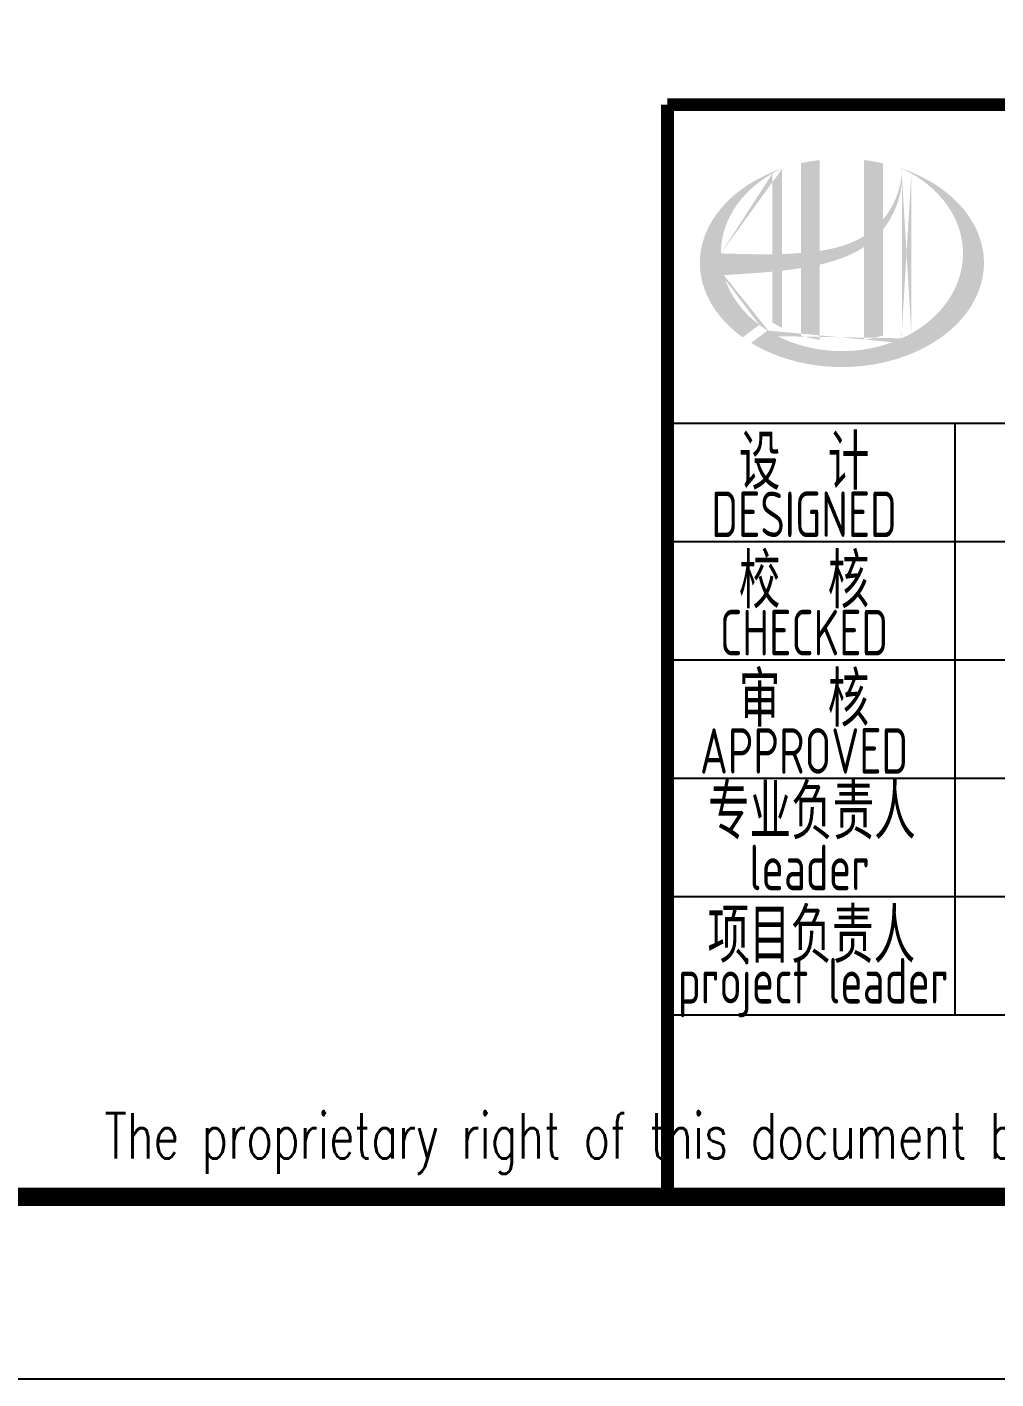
# Model space of a CAD drawing. Extents: x 4267484 to 4395158, y -674551 to -235742.
# Drawn here: x 4362640 to 4367962, y -674551 to -667125 of the extents above; entities that cross this region are included whole.
import ezdxf
from ezdxf.enums import TextEntityAlignment as Align

# ---------------------------------------------------------------- set-up
doc = ezdxf.new("R2010")
doc.units = 0
doc.header["$LTSCALE"] = 1000
doc.header["$MEASUREMENT"] = 0
doc.layers.get('0').update_dxf_attribs({"linetype": 'CONTINUOUS'})
doc.layers.add('PUB_TITLE', color=4, linetype='CONTINUOUS')
doc.styles.add('AHD', font='sceie.shx', dxfattribs={"width": 0.7, "bigfont": 'sceic.shx'})
doc.styles.add('ECEC_TQ', font='txt_l.shx', dxfattribs={"bigfont": 'hztxt_l.shx'})

msp = doc.modelspace()

# ---------------------------------------------------------------- hatches: boundary and pattern name
h = msp.add_hatch(color=256)
edge = h.paths.add_edge_path()
edge.add_spline(control_points=[(4366994.2, -668429.4), (4367000.3, -668428), (4367006.4, -668426.6), (4367055.5, -668414.7), (4367098.1, -668401.7), (4367173.1, -668370.6), (4367206.1, -668353.6), (4367236.9, -668333)], knot_values=[61.629012, 61.629012, 61.629012, 61.629012, 63.330431, 63.330431, 75.353634, 75.353634, 85.398649, 85.398649, 85.398649, 85.398649], degree=3, periodic=0)
edge.add_line((4367236.9, -668333), (4367236.9, -668843.2))
edge.add_spline(control_points=[(4367236.9, -668843.2), (4367254.1, -668840.5), (4367271.1, -668837.2), (4367305.8, -668829.1), (4367323.5, -668824.3), (4367340.9, -668818.8)], knot_values=[4.908456, 4.908456, 4.908456, 4.908456, 4.992821, 4.992821, 5.083034, 5.083034, 5.083034, 5.083034], degree=3, periodic=0)
edge.add_line((4367340.9, -668818.8), (4367340.9, -668237.4))
edge.add_spline(control_points=[(4367340.9, -668237.4), (4367349.6, -668226.4), (4367357.8, -668215.1), (4367383.9, -668175.4), (4367399.5, -668145.5), (4367428.8, -668072.7), (4367440, -668028.9), (4367444.7, -667983.6), (4367444.8, -667982.3), (4367444.9, -667981)], knot_values=[97.991744, 97.991744, 97.991744, 97.991744, 101.64219, 101.64219, 110.337975, 110.337975, 121.934322, 121.934322, 122.270691, 122.270691, 122.270691, 122.270691], degree=3, periodic=0)
edge.add_line((4367444.9, -667981), (4367444.9, -667910.6))
edge.add_spline(control_points=[(4367444.9, -667910.6), (4367444.8, -667918.3), (4367444.5, -667925.9), (4367443.9, -667933.6)], knot_values=[126.194075, 126.194075, 126.194075, 126.194075, 128.396762, 128.396762, 128.396762, 128.396762], degree=3, periodic=0)
edge.add_spline(control_points=[(4367443.9, -667933.6), (4367443.4, -667939.8), (4367442.8, -667946), (4367442, -667952.2)], knot_values=[124.417049, 124.417049, 124.417049, 124.417049, 126.194075, 126.194075, 126.194075, 126.194075], degree=3, periodic=0)
edge.add_spline(control_points=[(4367442, -667952.2), (4367440.9, -667961.4), (4367439.4, -667970.5), (4367437.6, -667979.6)], knot_values=[121.80529, 121.80529, 121.80529, 121.80529, 124.417049, 124.417049, 124.417049, 124.417049], degree=3, periodic=0)
edge.add_spline(control_points=[(4367437.6, -667979.6), (4367435.3, -667991.8), (4367432.3, -668003.9), (4367428.8, -668015.9)], knot_values=[118.31574, 118.31574, 118.31574, 118.31574, 121.80529, 121.80529, 121.80529, 121.80529], degree=3, periodic=0)
edge.add_spline(control_points=[(4367428.8, -668015.9), (4367425.3, -668028), (4367421.3, -668040), (4367416.7, -668051.9)], knot_values=[114.795988, 114.795988, 114.795988, 114.795988, 118.31574, 118.31574, 118.31574, 118.31574], degree=3, periodic=0)
edge.add_spline(control_points=[(4367416.7, -668051.9), (4367412.2, -668063.6), (4367407.3, -668075.1), (4367401.8, -668086.5)], knot_values=[111.329641, 111.329641, 111.329641, 111.329641, 114.795988, 114.795988, 114.795988, 114.795988], degree=3, periodic=0)
edge.add_spline(control_points=[(4367401.8, -668086.5), (4367396.3, -668098), (4367390.3, -668109.4), (4367383.8, -668120.4)], knot_values=[107.79529, 107.79529, 107.79529, 107.79529, 111.329641, 111.329641, 111.329641, 111.329641], degree=3, periodic=0)
edge.add_spline(control_points=[(4367383.8, -668120.4), (4367377.5, -668131.3), (4367370.8, -668141.8), (4367363.7, -668152.1)], knot_values=[104.343579, 104.343579, 104.343579, 104.343579, 107.79529, 107.79529, 107.79529, 107.79529], degree=3, periodic=0)
edge.add_spline(control_points=[(4367363.7, -668152.1), (4367356.5, -668162.5), (4367348.9, -668172.5), (4367340.9, -668182.2)], knot_values=[100.8507, 100.8507, 100.8507, 100.8507, 104.343579, 104.343579, 104.343579, 104.343579], degree=3, periodic=0)
edge.add_line((4367340.9, -668182.2), (4367340.9, -667872.9))
edge.add_spline(control_points=[(4367340.9, -667872.9), (4367306.9, -667865.4), (4367272.1, -667859.5), (4367236.9, -667855.4)], knot_values=[4.423999, 4.423999, 4.423999, 4.423999, 4.558741, 4.558741, 4.558741, 4.558741], degree=3, periodic=0)
edge.add_line((4367236.9, -667855.4), (4367236.9, -668273.5))
edge.add_spline(control_points=[(4367236.9, -668273.5), (4367165, -668318.1), (4367080.8, -668341.3), (4366994.2, -668354.3)], knot_values=[63.246215, 63.246215, 63.246215, 63.246215, 87.689124, 87.689124, 87.689124, 87.689124], degree=3, periodic=0)
edge.add_line((4366994.2, -668354.3), (4366994.2, -667855.4))
edge.add_spline(control_points=[(4366994.2, -667855.4), (4366959.1, -667859.5), (4366924.3, -667865.4), (4366890.2, -667872.9)], knot_values=[4.866038, 4.866038, 4.866038, 4.866038, 5.000777, 5.000777, 5.000777, 5.000777], degree=3, periodic=0)
edge.add_line((4366890.2, -667872.9), (4366890.2, -668365.8))
edge.add_spline(control_points=[(4366890.2, -668365.8), (4366888.6, -668365.9), (4366853.6, -668368.5), (4366819, -668370.3), (4366786.2, -668371.3)], knot_values=[43.657356, 43.657356, 43.657356, 43.657356, 44.134253, 53.497092, 53.497092, 53.497092, 53.497092], degree=3, periodic=0)
edge.add_line((4366786.2, -668371.3), (4366786.2, -667902.2))
edge.add_spline(control_points=[(4366786.2, -667902.2), (4366769.2, -667908), (4366752.5, -667914.3), (4366736, -667921.1)], knot_values=[5.14157, 5.14157, 5.14157, 5.14157, 5.212921, 5.212921, 5.212921, 5.212921], degree=3, periodic=0)
edge.add_spline(control_points=[(4366736, -667921.1), (4366729.1, -667923.9), (4366722.3, -667926.8), (4366690.1, -667941), (4366665.5, -667953.2), (4366642, -667966.4)], knot_values=[5.212921, 5.212921, 5.212921, 5.212921, 5.24296, 5.24296, 5.355623, 5.355623, 5.355623, 5.355623], degree=3, periodic=0)
edge.add_spline(control_points=[(4366642, -667966.4), (4366627.2, -667974.8), (4366612.7, -667983.5), (4366598.7, -667992.6)], knot_values=[5.355623, 5.355623, 5.355623, 5.355623, 5.426974, 5.426974, 5.426974, 5.426974], degree=3, periodic=0)
edge.add_spline(control_points=[(4366598.7, -667992.6), (4366591.3, -667997.5), (4366584, -668002.4), (4366570.5, -668011.9), (4366564.3, -668016.4), (4366558.2, -668021)], knot_values=[5.426974, 5.426974, 5.426974, 5.426974, 5.464765, 5.464765, 5.498325, 5.498325, 5.498325, 5.498325], degree=3, periodic=0)
edge.add_spline(control_points=[(4366558.2, -668021), (4366532.1, -668040.6), (4366508, -668061.4), (4366486.1, -668083.4)], knot_values=[5.498325, 5.498325, 5.498325, 5.498325, 5.641027, 5.641027, 5.641027, 5.641027], degree=3, periodic=0)
edge.add_spline(control_points=[(4366486.1, -668083.4), (4366479.1, -668090.4), (4366472.4, -668097.5), (4366451.9, -668120.1), (4366439.1, -668135.9), (4366427.3, -668152.1)], knot_values=[5.641027, 5.641027, 5.641027, 5.641027, 5.686569, 5.686569, 5.783729, 5.783729, 5.783729, 5.783729], degree=3, periodic=0)
edge.add_spline(control_points=[(4366427.3, -668152.1), (4366412.2, -668172.9), (4366398.8, -668194.3), (4366385.7, -668219.3), (4366384.1, -668222.4), (4366382.5, -668225.6)], knot_values=[5.783729, 5.783729, 5.783729, 5.783729, 5.908374, 5.908374, 5.92643, 5.92643, 5.92643, 5.92643], degree=3, periodic=0)
edge.add_spline(control_points=[(4366382.5, -668225.6), (4366370.1, -668250.7), (4366360, -668276.4), (4366352.5, -668302.3)], knot_values=[5.92643, 5.92643, 5.92643, 5.92643, 6.069132, 6.069132, 6.069132, 6.069132], degree=3, periodic=0)
edge.add_spline(control_points=[(4366352.5, -668302.3), (4366349.3, -668313.4), (4366346.5, -668324.6), (4366341.2, -668350.7), (4366338.9, -668365.8), (4366337.5, -668380.8)], knot_values=[6.069132, 6.069132, 6.069132, 6.069132, 6.130179, 6.130179, 6.211834, 6.211834, 6.211834, 6.211834], degree=3, periodic=0)
edge.add_spline(control_points=[(4366337.5, -668380.8), (4366336.2, -668394), (4366335.6, -668407.2), (4366335.6, -668420.4)], knot_values=[6.211834, 6.211834, 6.211834, 6.211834, 6.283185, 6.283185, 6.283185, 6.283185], degree=3, periodic=0)
edge.add_spline(control_points=[(4366335.6, -668420.4), (4366335.6, -668429.7), (4366335.9, -668439.1), (4366336.5, -668448.4)], knot_values=[6.283185, 6.283185, 6.283185, 6.283185, 6.333655, 6.333655, 6.333655, 6.333655], degree=3, periodic=0)
edge.add_spline(control_points=[(4366336.5, -668448.4), (4366337.8, -668467), (4366340.3, -668485.6), (4366344.1, -668504.2)], knot_values=[6.333655, 6.333655, 6.333655, 6.333655, 6.434594, 6.434594, 6.434594, 6.434594], degree=3, periodic=0)
edge.add_spline(control_points=[(4366344.1, -668504.2), (4366344.3, -668505.4), (4366344.6, -668506.6), (4366348.5, -668525.1), (4366353.3, -668542.3), (4366359.1, -668559.3)], knot_values=[6.434594, 6.434594, 6.434594, 6.434594, 6.441278, 6.441278, 6.535532, 6.535532, 6.535532, 6.535532], degree=3, periodic=0)
edge.add_spline(control_points=[(4366359.1, -668559.3), (4366365.4, -668577.5), (4366372.9, -668595.6), (4366381.6, -668613.3)], knot_values=[6.535532, 6.535532, 6.535532, 6.535532, 6.636471, 6.636471, 6.636471, 6.636471], degree=3, periodic=0)
edge.add_spline(control_points=[(4366381.6, -668613.3), (4366383.8, -668617.8), (4366386.1, -668622.3), (4366395.5, -668639.9), (4366403.2, -668653), (4366411.5, -668665.8)], knot_values=[6.636471, 6.636471, 6.636471, 6.636471, 6.661894, 6.661894, 6.73741, 6.73741, 6.73741, 6.73741], degree=3, periodic=0)
edge.add_spline(control_points=[(4366411.5, -668665.8), (4366422.7, -668683), (4366435.1, -668699.8), (4366448.6, -668716.2)], knot_values=[6.73741, 6.73741, 6.73741, 6.73741, 6.838349, 6.838349, 6.838349, 6.838349], degree=3, periodic=0)
edge.add_spline(control_points=[(4366448.6, -668716.2), (4366454.5, -668723.3), (4366460.7, -668730.4), (4366475.2, -668746.3), (4366483.7, -668755.2), (4366492.6, -668763.8)], knot_values=[6.838349, 6.838349, 6.838349, 6.838349, 6.88251, 6.88251, 6.939288, 6.939288, 6.939288, 6.939288], degree=3, periodic=0)
edge.add_spline(control_points=[(4366492.6, -668763.8), (4366508.4, -668779.2), (4366525.3, -668794), (4366543.2, -668808.2)], knot_values=[6.939288, 6.939288, 6.939288, 6.939288, 7.040227, 7.040227, 7.040227, 7.040227], degree=3, periodic=0)
edge.add_spline(control_points=[(4366543.2, -668808.2), (4366552.1, -668815.3), (4366561.3, -668822.3), (4366570.7, -668829)], knot_values=[7.040227, 7.040227, 7.040227, 7.040227, 7.090696, 7.090696, 7.090696, 7.090696], degree=3, periodic=0)
edge.add_line((4366570.7, -668829), (4366661.9, -668760.7))
edge.add_ellipse((4367115.6, -668368.4), major_axis=(665, 0), ratio=0.806676, start_angle=192.81901, end_angle=226.98533, ccw=False)
edge.add_spline(control_points=[(4366467.1, -668487.4), (4366491.2, -668485.9), (4366515.2, -668484.5), (4366603.9, -668479), (4366668.7, -668474.6), (4366734.2, -668468.3)], knot_values=[11.398263, 11.398263, 11.398263, 11.398263, 18.40729, 18.40729, 37.18094, 37.18094, 37.18094, 37.18094], degree=3, periodic=0)
edge.add_line((4366734.2, -668468.3), (4366734.2, -668747.4))
edge.add_spline(control_points=[(4366734.2, -668747.4), (4366737.8, -668749.6), (4366741.4, -668751.8), (4366758.3, -668762), (4366772.1, -668769.6), (4366786.2, -668776.8)], knot_values=[4.049945, 4.049945, 4.049945, 4.049945, 4.072021, 4.072021, 4.153257, 4.153257, 4.153257, 4.153257], degree=3, periodic=0)
edge.add_line((4366786.2, -668776.8), (4366786.2, -668462.9))
edge.add_spline(control_points=[(4366786.2, -668462.9), (4366818.4, -668459.2), (4366850.8, -668455), (4366885.7, -668449.6), (4366888, -668449.2), (4366890.2, -668448.9)], knot_values=[42.135009, 42.135009, 42.135009, 42.135009, 51.307228, 51.307228, 51.948574, 51.948574, 51.948574, 51.948574], degree=3, periodic=0)
edge.add_line((4366890.2, -668448.9), (4366890.2, -668818.8))
edge.add_spline(control_points=[(4366890.2, -668818.8), (4366923.9, -668829.4), (4366958.7, -668837.6), (4366994.2, -668843.2)], knot_values=[4.34174, 4.34174, 4.34174, 4.34174, 4.516316, 4.516316, 4.516316, 4.516316], degree=3, periodic=0)
edge.add_line((4366994.2, -668843.2), (4366994.2, -668429.4))
edge = h.paths.add_edge_path(flags=16)
edge.add_ellipse((4367115.6, -668368.4), major_axis=(665, 0), ratio=0.806676, start_angle=124.98746, end_angle=179.99898, ccw=False)
edge.add_line((4366734.2, -667928.9), (4366734.2, -668372.5))
edge.add_spline(control_points=[(4366734.2, -668372.5), (4366638.9, -668373.8), (4366544.9, -668370.8), (4366450.5, -668368.4)], knot_values=[11.27373, 11.27373, 11.27373, 11.27373, 38.687513, 38.687513, 38.687513, 38.687513], degree=3, periodic=0)
edge = h.paths.add_edge_path()
edge.add_spline(control_points=[(4366616.7, -668859.5), (4366647.8, -668878.5), (4366680.9, -668895.8), (4366765.6, -668933), (4366818.8, -668950.9), (4366929.6, -668977.4), (4366987, -668986.2), (4367103.2, -668993.9), (4367161.8, -668993), (4367277.4, -668981.5), (4367334.3, -668971), (4367443.3, -668940.9), (4367495.4, -668921.4), (4367592.4, -668874.5), (4367637.1, -668847.2), (4367717.1, -668786.2), (4367752.3, -668752.7), (4367811.6, -668681.2), (4367835.7, -668643.3), (4367872.1, -668565.2), (4367884.4, -668525), (4367896.9, -668443.8), (4367897.2, -668402.8), (4367885.7, -668321.3), (4367873.9, -668280.8), (4367838.3, -668202.1), (4367814.5, -668163.9), (4367755.7, -668091.7), (4367720.7, -668057.7), (4367640.9, -667996.1), (4367596.1, -667968.4), (4367514.9, -667928.6), (4367480.6, -667914.4), (4367444.9, -667902.2)], knot_values=[0.886421, 0.886421, 0.886421, 0.886421, 1.040557, 1.040557, 1.261172, 1.261172, 1.481788, 1.481788, 1.702404, 1.702404, 1.92302, 1.92302, 2.143636, 2.143636, 2.364252, 2.364252, 2.584868, 2.584868, 2.805484, 2.805484, 3.026099, 3.026099, 3.246715, 3.246715, 3.46852, 3.46852, 3.690325, 3.690325, 3.91213, 3.91213, 4.133935, 4.133935, 4.283209, 4.283209, 4.283209, 4.283209], degree=3, periodic=0)
edge.add_line((4367444.9, -667902.2), (4367444.9, -667902.2))
edge.add_spline(control_points=[(4367444.9, -667902.3), (4367444.9, -667905.1), (4367444.9, -667907.8), (4367444.9, -667910.6)], knot_values=[128.396762, 128.396762, 128.396762, 128.396762, 129.192193, 129.192193, 129.192193, 129.192193], degree=3, periodic=0)
edge.add_line((4367444.9, -667910.6), (4367444.9, -668834.5))
edge.add_ellipse((4367115.6, -668368.4), major_axis=(665, 0), ratio=0.806676, start_angle=232.10542, end_angle=299.68334, ccw=False)
edge.add_line((4366707.1, -668791.8), (4366616.7, -668859.5))
edge = h.paths.add_edge_path(flags=16)
edge.add_ellipse((4367115.6, -668368.4), major_axis=(665, 0), ratio=0.806676, start_angle=304.98746, end_angle=415.01211, ccw=False)
edge.add_line((4367496.9, -668807.9), (4367496.9, -667928.9))

# ---------------------------------------------------------------- linework, layer by layer
for p, q in [((4366157.7, -669301), (4377157.7, -669301)), ((4367737.7, -672551), (4367737.7, -669301)), ((4367737.7, -672551), (4367737.7, -669301)), ((4367737.7, -672551), (4367737.7, -669301)), ((4366157.7, -669951), (4371657.7, -669951)), ((4366157.7, -670601), (4371657.7, -670601)), ((4366157.7, -671251), (4371657.7, -671251)), ((4366157.7, -671901), (4371657.7, -671901)), ((4366157.7, -672551), (4384157.7, -672551)), ((4366157.7, -673551), (4384157.7, -673551))]:
    msp.add_line(p, q)
at = {"const_width": 70}
for points in [[(4366157.7, -667551), (4366157.7, -673551)], [(4384157.7, -667551), (4366157.7, -667551)]]:
    msp.add_lwpolyline(points, dxfattribs=at)
at = {"layer": 'PUB_TITLE', "color": 4}
msp.add_lwpolyline([(4301057.7, -674551), (4385157.7, -674551), (4385157.7, -615151), (4301057.7, -615151)], close=True, dxfattribs=at)
at = {"layer": 'PUB_TITLE', "color": 4, "const_width": 100}
msp.add_lwpolyline([(4303557.7, -673551), (4384157.7, -673551), (4384157.7, -616151), (4303557.7, -616151)], close=True, dxfattribs=at)

# ---------------------------------------------------------------- texts
for s, height, style, width, p in [('设  计', 300, 'AHD', 0.8, (4366907.7, -669501)), ('设  计', 300, 'AHD', 0.8, (4366907.7, -669501)), ('DESIGNED', 250, 'AHD', 0.8, (4366907.7, -669801)), ('DESIGNED', 250, 'AHD', 0.8, (4366907.7, -669801)), ('校  核', 300, 'AHD', 0.8, (4366907.7, -670151)), ('校  核', 300, 'AHD', 0.8, (4366907.7, -670151)), ('CHECKED', 250, 'AHD', 0.8, (4366907.7, -670451)), ('CHECKED', 250, 'AHD', 0.8, (4366907.7, -670451)), ('审  核', 300, 'AHD', 0.8, (4366907.7, -670801)), ('审  核', 300, 'AHD', 0.8, (4366907.7, -670801)), ('APPROVED', 250, 'AHD', 0.8, (4366907.7, -671101)), ('APPROVED', 250, 'AHD', 0.8, (4366907.7, -671101)), ('专业负责人', 300, 'AHD', 0.8, (4366950.7, -671421)), ('leader', 250, 'AHD', 0.8, (4366937.7, -671741)), ('项目负责人', 300, 'AHD', 0.8, (4366947.7, -672101)), ('project leader', 250, 'AHD', 0.8, (4366957.7, -672401)), ('The proprietary right of this document belongs to Anhui Huadong Chemical And Medical Engineering  Co.,Ltd.  and any replication or transfer to the 3rd. side is forbidden without its permission. ', 250, 'ECEC_TQ', 0.72, (4375157.7, -673251))]:
    msp.add_text(s, height=height, dxfattribs=dict(style=style, width=width)).set_placement(p, align=Align.MIDDLE)

doc.saveas('drawing.dxf')
